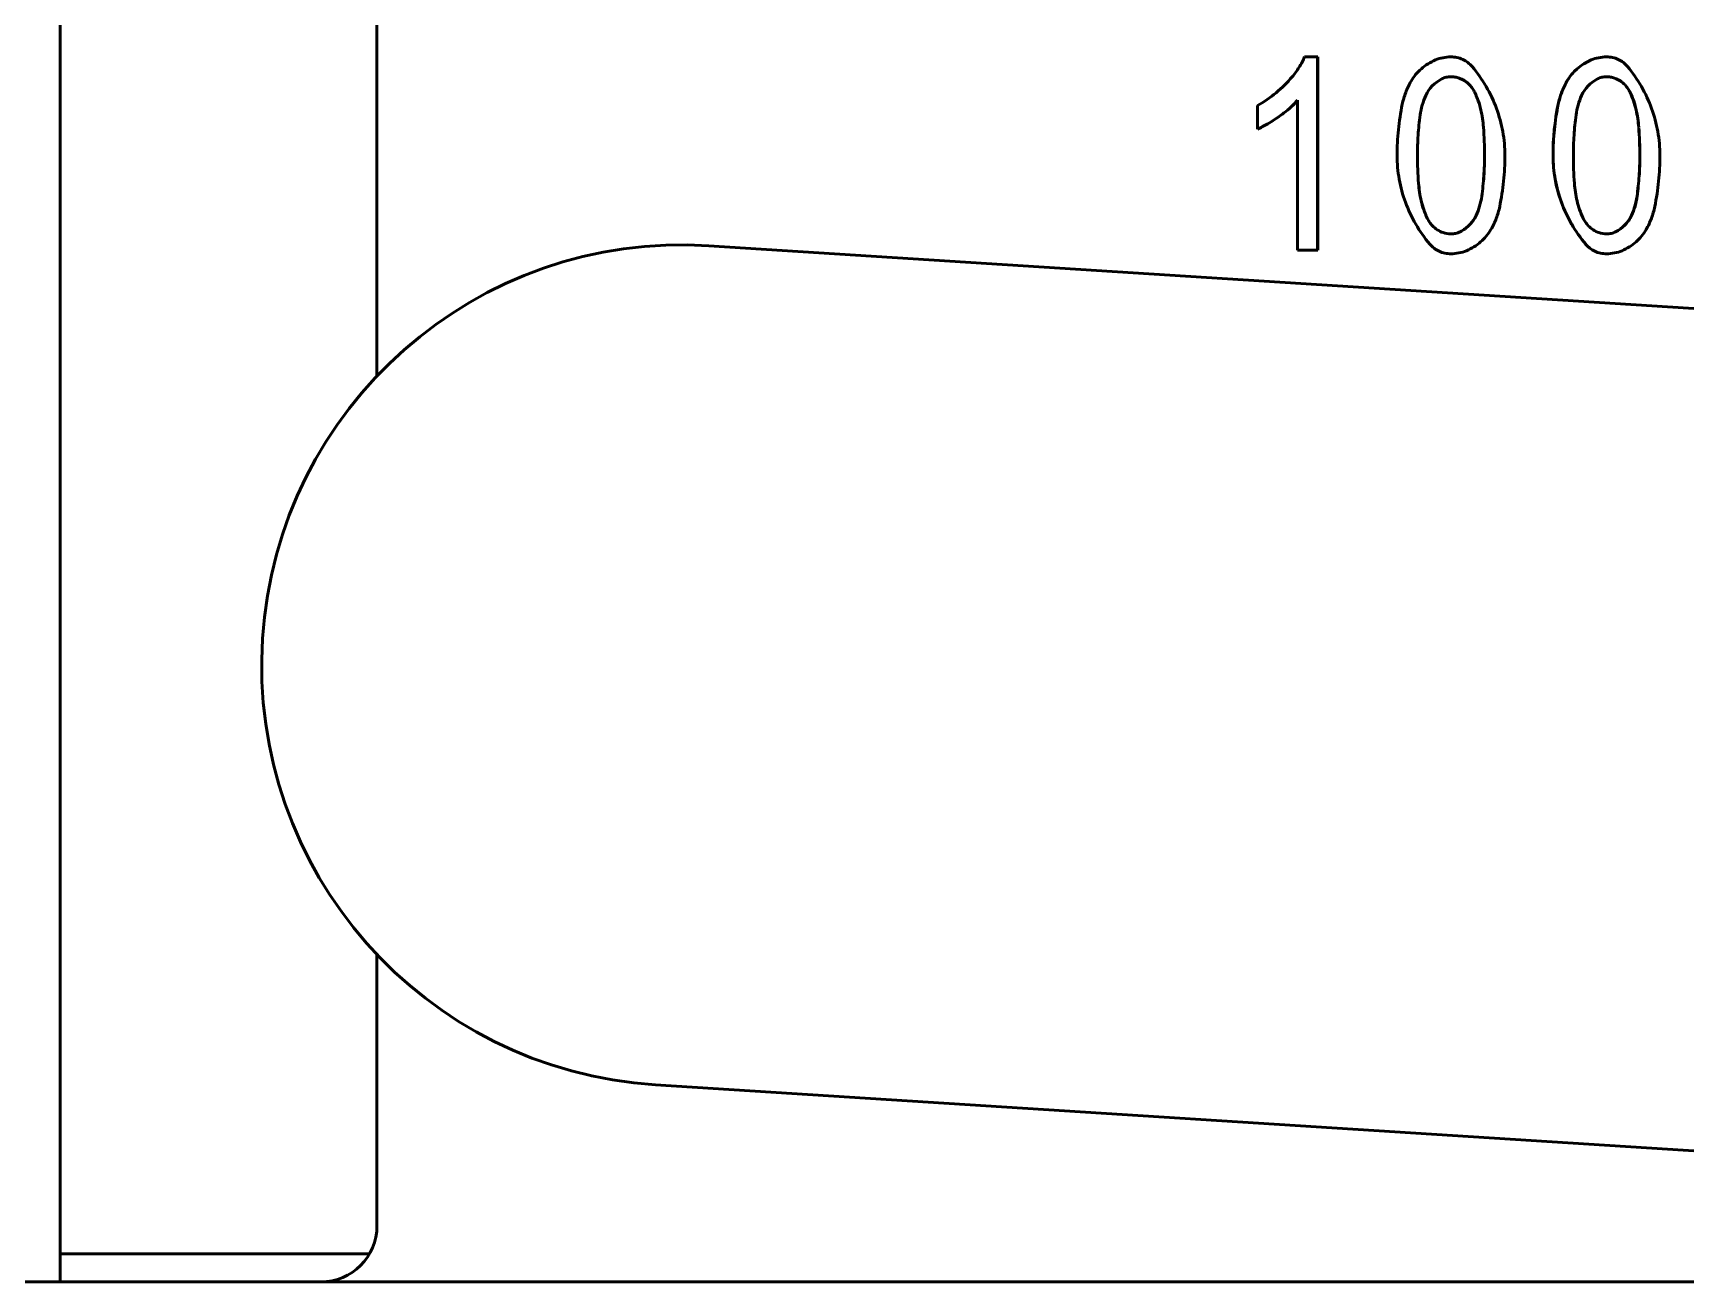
# Model space of a CAD drawing. Header units: millimetres. Extents: x -2015 to 3360, y -4745 to 2376.
# Drawn here: x 900.5 to 929.99, y 1689.63 to 1711.9 of the extents above; entities that cross this region are included whole.
import ezdxf

# ---------------------------------------------------------------- set-up
doc = ezdxf.new("R2010")
doc.units = ezdxf.units.MM
doc.header["$LTSCALE"] = 8
doc.layers.add('Visible (ISO)', color=7, linetype='Continuous', lineweight=50)

msp = doc.modelspace()

# ---------------------------------------------------------------- linework, layer by layer
at = {"layer": 'Visible (ISO)'}
for p, q in [((906.634, 1811.448), (906.634, 1705.785)), ((900.984, 1717.225), (900.984, 1690.125)), ((923.417, 1711.479), (923.184, 1711.479)), ((923.417, 1711.479), (923.417, 1708.031)), ((923.419, 1711.479), (923.417, 1711.479)), ((923.419, 1711.479), (923.419, 1708.031)), ((925.795, 1711.479), (925.795, 1711.479)), ((928.571, 1711.479), (928.572, 1711.479)), ((922.342, 1710.19), (922.342, 1710.609)), ((923.058, 1708.031), (923.058, 1710.706)), ((922.344, 1710.19), (922.342, 1710.19)), ((957.463, 1705.255), (912.553, 1708.11)), ((923.058, 1708.031), (923.417, 1708.031)), ((923.419, 1708.031), (923.417, 1708.031)), ((928.571, 1707.967), (928.572, 1707.967)), ((906.634, 1695.466), (906.634, 1690.625)), ((911.602, 1693.141), (956.511, 1690.285)), ((900.984, 1690.125), (906.5, 1690.125)), ((900.984, 1689.625), (900.984, 1690.125)), ((896.534, 1689.625), (905.614, 1689.625)), ((918.784, 1689.625), (905.614, 1689.625)), ((918.784, 1689.625), (933.183, 1689.625))]:
    msp.add_line(p, q, dxfattribs=at)
for centre, radius, start, end in [((912.077, 1700.626), 7.5, 86.3622, 266.3622), ((905.634, 1690.625), 1, 270, 0)]:
    msp.add_arc(centre, radius, start, end, dxfattribs=at)
for centre, major_axis, ratio, start_param, end_param in [((928.586, 1710.827), (-0.365, 0.041), 0.807621, 4.444887, 4.847555), ((919.912, 1709.72), (0.006, 6.485), 0.999795, 4.713418, 4.790933), ((919.908, 1709.72), (0.006, 6.488), 0.999795, 4.713418, 4.790893), ((922.763, 1709.72), (0.001, 6.488), 0.986564, 4.712572, 4.790047), ((922.768, 1709.72), (0.001, 6.485), 0.986564, 4.712572, 4.790087), ((931.405, 1709.721), (-0.003, -6.213), 0.999215, 4.712978, 4.793217), ((931.409, 1709.721), (-0.003, -6.216), 0.999215, 4.712978, 4.793175), ((934.158, 1709.721), (0.001, -6.213), 0.99457, 4.712257, 4.792496), ((925.778, 1708.607), (-0.354, 0.04), 0.799462, 1.307883, 1.709568), ((925.778, 1708.608), (-0.354, 0.04), 0.800062, 1.308109, 1.709422), ((928.555, 1708.607), (-0.351, 0.043), 0.805886, 1.319402, 1.721086)]:
    msp.add_ellipse(centre, major_axis=major_axis, ratio=ratio, start_param=start_param, end_param=end_param, dxfattribs=at)
for points, knots in [([(922.962, 1711.124), (923.008, 1711.177), (923.049, 1711.234), (923.123, 1711.353), (923.156, 1711.415), (923.184, 1711.479)], [0, 0, 0, 0, 0.02118948, 0.02118948, 0.04216469, 0.04216469, 0.04216469, 0.04216469]), ([(925.083, 1711.044), (925.131, 1711.128), (925.194, 1711.204), (925.342, 1711.333), (925.427, 1711.385), (925.519, 1711.424)], [0, 0, 0, 0, 0.02907119, 0.02907119, 0.05883924, 0.05883924, 0.05883924, 0.05883924]), ([(925.519, 1711.424), (925.562, 1711.442), (925.608, 1711.456), (925.7, 1711.474), (925.747, 1711.479), (925.795, 1711.479)], [0, 0, 0, 0, 0.014091, 0.014091, 0.02827231, 0.02827231, 0.02827231, 0.02827231]), ([(925.795, 1711.479), (925.831, 1711.479), (925.867, 1711.475), (925.938, 1711.46), (925.972, 1711.449), (926.037, 1711.419), (926.068, 1711.401), (926.124, 1711.359), (926.15, 1711.335), (926.172, 1711.308)], [0, 0, 0, 0, 0.01087225, 0.01087225, 0.02166283, 0.02166283, 0.03231179, 0.03231179, 0.04278236, 0.04278236, 0.04278236, 0.04278236]), ([(926.172, 1711.308), (926.266, 1711.196), (926.35, 1711.076), (926.496, 1710.825), (926.557, 1710.694), (926.657, 1710.425), (926.694, 1710.287), (926.745, 1710.006), (926.758, 1709.863), (926.758, 1709.72)], [0, 0, 0, 0, 0.043807, 0.043807, 0.0870851, 0.0870851, 0.1299533, 0.1299533, 0.172765, 0.172765, 0.172765, 0.172765]), ([(927.864, 1711.044), (927.911, 1711.127), (927.973, 1711.203), (928.047, 1711.267), (928.121, 1711.332), (928.206, 1711.385), (928.298, 1711.424)], [-2.6561201, -2.6561201, -2.6561201, -2.6561201, -2.3272292, -2.3272292, -2.3272292, -1.9983383, -1.9983383, -1.9983383, -1.9983383]), ([(927.865, 1711.044), (927.913, 1711.128), (927.975, 1711.204), (928.123, 1711.333), (928.208, 1711.385), (928.299, 1711.424)], [0, 0, 0, 0, 0.02907119, 0.02907119, 0.05883924, 0.05883924, 0.05883924, 0.05883924]), ([(928.299, 1711.424), (928.342, 1711.442), (928.387, 1711.456), (928.479, 1711.474), (928.525, 1711.479), (928.572, 1711.479)], [0, 0, 0, 0, 0.014091, 0.014091, 0.02827231, 0.02827231, 0.02827231, 0.02827231]), ([(928.572, 1711.479), (928.608, 1711.479), (928.644, 1711.475), (928.714, 1711.46), (928.748, 1711.449), (928.813, 1711.419), (928.843, 1711.401), (928.899, 1711.359), (928.924, 1711.335), (928.946, 1711.308)], [0, 0, 0, 0, 0.01087225, 0.01087225, 0.02166283, 0.02166283, 0.03231179, 0.03231179, 0.04278236, 0.04278236, 0.04278236, 0.04278236]), ([(928.946, 1711.308), (929.038, 1711.196), (929.121, 1711.076), (929.265, 1710.825), (929.326, 1710.694), (929.424, 1710.425), (929.461, 1710.287), (929.511, 1710.006), (929.523, 1709.863), (929.523, 1709.72)], [0, 0, 0, 0, 0.043807, 0.043807, 0.0870851, 0.0870851, 0.1299533, 0.1299533, 0.172765, 0.172765, 0.172765, 0.172765]), ([(924.927, 1710.634), (924.942, 1710.705), (924.963, 1710.776), (925.015, 1710.913), (925.046, 1710.98), (925.083, 1711.044)], [0, 0, 0, 0, 0.02195878, 0.02195878, 0.04409052, 0.04409052, 0.04409052, 0.04409052]), ([(925.792, 1711.125), (925.764, 1711.125), (925.736, 1711.121), (925.682, 1711.109), (925.656, 1711.099), (925.631, 1711.086)], [0, 0, 0, 0, 0.00835341, 0.00835341, 0.01663391, 0.01663391, 0.01663391, 0.01663391]), ([(925.792, 1711.125), (925.764, 1711.125), (925.736, 1711.121), (925.682, 1711.109), (925.656, 1711.099), (925.632, 1711.086)], [0, 0, 0, 0, 0.00834912, 0.00834912, 0.01662582, 0.01662582, 0.01662582, 0.01662582]), ([(925.94, 1711.1), (925.916, 1711.108), (925.892, 1711.115), (925.842, 1711.123), (925.817, 1711.125), (925.792, 1711.125)], [0, 0, 0, 0, 0.00749917, 0.00749917, 0.01503178, 0.01503178, 0.01503178, 0.01503178]), ([(926.128, 1710.979), (926.103, 1711.006), (926.074, 1711.031), (926.01, 1711.072), (925.976, 1711.088), (925.94, 1711.1)], [0, 0, 0, 0, 0.01121573, 0.01121573, 0.02263574, 0.02263574, 0.02263574, 0.02263574]), ([(927.709, 1710.634), (927.724, 1710.705), (927.744, 1710.776), (927.796, 1710.913), (927.828, 1710.98), (927.864, 1711.044)], [0, 0, 0, 0, 0.02195783, 0.02195783, 0.04408733, 0.04408733, 0.04408733, 0.04408733]), ([(927.71, 1710.634), (927.725, 1710.705), (927.745, 1710.776), (927.797, 1710.913), (927.829, 1710.98), (927.865, 1711.044)], [0, 0, 0, 0, 0.02195878, 0.02195878, 0.04409052, 0.04409052, 0.04409052, 0.04409052]), ([(928.57, 1711.125), (928.542, 1711.125), (928.514, 1711.121), (928.461, 1711.109), (928.435, 1711.099), (928.41, 1711.086)], [0, 0, 0, 0, 0.00835341, 0.00835341, 0.01663391, 0.01663391, 0.01663391, 0.01663391]), ([(928.716, 1711.1), (928.692, 1711.108), (928.668, 1711.115), (928.619, 1711.123), (928.594, 1711.125), (928.57, 1711.125)], [0, 0, 0, 0, 0.00749917, 0.00749917, 0.01503178, 0.01503178, 0.01503178, 0.01503178]), ([(928.902, 1710.979), (928.877, 1711.006), (928.849, 1711.031), (928.786, 1711.072), (928.752, 1711.088), (928.716, 1711.1)], [0, 0, 0, 0, 0.01121573, 0.01121573, 0.02263574, 0.02263574, 0.02263574, 0.02263574]), ([(925.346, 1710.791), (925.321, 1710.736), (925.3, 1710.679), (925.267, 1710.562), (925.254, 1710.503), (925.246, 1710.443)], [0, 0, 0, 0, 0.0182188, 0.0182188, 0.03633571, 0.03633571, 0.03633571, 0.03633571]), ([(925.346, 1710.791), (925.322, 1710.736), (925.301, 1710.679), (925.267, 1710.562), (925.255, 1710.503), (925.247, 1710.443)], [0, 0, 0, 0, 0.01821749, 0.01821749, 0.03633384, 0.03633384, 0.03633384, 0.03633384]), ([(926.22, 1710.844), (926.208, 1710.869), (926.194, 1710.892), (926.164, 1710.937), (926.147, 1710.959), (926.128, 1710.979)], [0, 0, 0, 0, 0.00814539, 0.00814539, 0.01637582, 0.01637582, 0.01637582, 0.01637582]), ([(926.22, 1710.844), (926.208, 1710.869), (926.194, 1710.892), (926.164, 1710.937), (926.146, 1710.959), (926.128, 1710.979)], [0, 0, 0, 0, 0.00814431, 0.00814431, 0.0163731, 0.0163731, 0.0163731, 0.0163731]), ([(926.328, 1710.536), (926.316, 1710.589), (926.301, 1710.641), (926.265, 1710.744), (926.244, 1710.795), (926.22, 1710.844)], [0, 0, 0, 0, 0.01633595, 0.01633595, 0.03276173, 0.03276173, 0.03276173, 0.03276173]), ([(926.328, 1710.536), (926.316, 1710.589), (926.301, 1710.641), (926.265, 1710.744), (926.244, 1710.795), (926.22, 1710.844)], [0, 0, 0, 0, 0.01633527, 0.01633527, 0.03275973, 0.03275973, 0.03275973, 0.03275973]), ([(928.127, 1710.791), (928.102, 1710.736), (928.082, 1710.679), (928.048, 1710.562), (928.036, 1710.503), (928.028, 1710.443)], [0, 0, 0, 0, 0.0182188, 0.0182188, 0.03633571, 0.03633571, 0.03633571, 0.03633571]), ([(928.992, 1710.844), (928.98, 1710.869), (928.966, 1710.892), (928.936, 1710.937), (928.919, 1710.959), (928.901, 1710.979)], [0, 0, 0, 0, 0.00814431, 0.00814431, 0.0163731, 0.0163731, 0.0163731, 0.0163731]), ([(928.993, 1710.844), (928.982, 1710.869), (928.968, 1710.892), (928.938, 1710.937), (928.921, 1710.959), (928.902, 1710.979)], [0, 0, 0, 0, 0.00814539, 0.00814539, 0.01637582, 0.01637582, 0.01637582, 0.01637582]), ([(929.099, 1710.536), (929.087, 1710.589), (929.072, 1710.641), (929.036, 1710.744), (929.015, 1710.795), (928.992, 1710.844)], [0, 0, 0, 0, 0.01633527, 0.01633527, 0.03275973, 0.03275973, 0.03275973, 0.03275973]), ([(929.1, 1710.536), (929.088, 1710.589), (929.074, 1710.641), (929.038, 1710.744), (929.017, 1710.795), (928.993, 1710.844)], [0, 0, 0, 0, 0.01633595, 0.01633595, 0.03276173, 0.03276173, 0.03276173, 0.03276173]), ([(922.815, 1710.479), (922.742, 1710.423), (922.666, 1710.371), (922.508, 1710.274), (922.426, 1710.23), (922.342, 1710.19)], [0, 0, 0, 0, 0.02798235, 0.02798235, 0.05618723, 0.05618723, 0.05618723, 0.05618723]), ([(924.834, 1709.72), (924.834, 1709.874), (924.842, 1710.027), (924.873, 1710.332), (924.896, 1710.483), (924.927, 1710.634)], [0, 0, 0, 0, 0.04594796, 0.04594796, 0.09196619, 0.09196619, 0.09196619, 0.09196619]), ([(925.246, 1710.443), (925.23, 1710.323), (925.217, 1710.203), (925.201, 1709.962), (925.197, 1709.841), (925.197, 1709.72)], [0, 0, 0, 0, 0.0362469, 0.0362469, 0.07249386, 0.07249386, 0.07249386, 0.07249386]), ([(925.247, 1710.443), (925.23, 1710.323), (925.218, 1710.203), (925.201, 1709.962), (925.197, 1709.841), (925.197, 1709.72)], [0, 0, 0, 0, 0.03624663, 0.03624663, 0.07249332, 0.07249332, 0.07249332, 0.07249332]), ([(926.375, 1710.223), (926.371, 1710.275), (926.365, 1710.328), (926.35, 1710.432), (926.34, 1710.484), (926.328, 1710.536)], [0, 0, 0, 0, 0.01585173, 0.01585173, 0.03170337, 0.03170337, 0.03170337, 0.03170337]), ([(926.375, 1710.223), (926.371, 1710.275), (926.365, 1710.328), (926.349, 1710.432), (926.34, 1710.484), (926.328, 1710.536)], [0, 0, 0, 0, 0.01585153, 0.01585153, 0.03170296, 0.03170296, 0.03170296, 0.03170296]), ([(927.617, 1709.72), (927.617, 1709.874), (927.625, 1710.027), (927.656, 1710.332), (927.679, 1710.483), (927.71, 1710.634)], [0, 0, 0, 0, 0.04594796, 0.04594796, 0.09196619, 0.09196619, 0.09196619, 0.09196619]), ([(928.028, 1710.443), (928.011, 1710.323), (927.999, 1710.203), (927.983, 1709.962), (927.979, 1709.841), (927.979, 1709.72)], [0, 0, 0, 0, 0.0362469, 0.0362469, 0.07249386, 0.07249386, 0.07249386, 0.07249386]), ([(929.145, 1710.223), (929.141, 1710.275), (929.135, 1710.328), (929.12, 1710.432), (929.11, 1710.484), (929.099, 1710.536)], [0, 0, 0, 0, 0.01585153, 0.01585153, 0.03170296, 0.03170296, 0.03170296, 0.03170296]), ([(929.147, 1710.223), (929.143, 1710.275), (929.137, 1710.328), (929.121, 1710.432), (929.112, 1710.484), (929.1, 1710.536)], [0, 0, 0, 0, 0.01585173, 0.01585173, 0.03170337, 0.03170337, 0.03170337, 0.03170337]), ([(925.418, 1708.138), (925.325, 1708.249), (925.241, 1708.369), (925.096, 1708.619), (925.034, 1708.75), (924.935, 1709.018), (924.897, 1709.156), (924.847, 1709.436), (924.834, 1709.578), (924.834, 1709.72)], [0, 0, 0, 0, 0.0436851, 0.0436851, 0.0868429, 0.0868429, 0.129592, 0.129592, 0.1722832, 0.1722832, 0.1722832, 0.1722832]), ([(926.345, 1708.993), (926.361, 1709.114), (926.374, 1709.235), (926.391, 1709.477), (926.395, 1709.599), (926.395, 1709.72)], [0, 0, 0, 0, 0.0364797, 0.0364797, 0.07295946, 0.07295946, 0.07295946, 0.07295946]), ([(926.345, 1708.993), (926.361, 1709.114), (926.374, 1709.235), (926.39, 1709.477), (926.395, 1709.599), (926.395, 1709.72)], [0, 0, 0, 0, 0.03647941, 0.03647941, 0.0729589, 0.0729589, 0.0729589, 0.0729589]), ([(926.758, 1709.72), (926.758, 1709.567), (926.75, 1709.414), (926.719, 1709.11), (926.696, 1708.958), (926.665, 1708.808)], [0, 0, 0, 0, 0.04591624, 0.04591624, 0.09190288, 0.09190288, 0.09190288, 0.09190288]), ([(928.199, 1708.138), (928.106, 1708.249), (928.022, 1708.369), (927.878, 1708.619), (927.816, 1708.75), (927.718, 1709.018), (927.68, 1709.156), (927.63, 1709.436), (927.617, 1709.578), (927.617, 1709.72)], [0, 0, 0, 0, 0.0436851, 0.0436851, 0.0868429, 0.0868429, 0.129592, 0.129592, 0.1722832, 0.1722832, 0.1722832, 0.1722832]), ([(929.115, 1708.993), (929.131, 1709.114), (929.144, 1709.235), (929.16, 1709.477), (929.164, 1709.599), (929.164, 1709.72)], [0, 0, 0, 0, 0.03647941, 0.03647941, 0.0729589, 0.0729589, 0.0729589, 0.0729589]), ([(929.116, 1708.993), (929.133, 1709.114), (929.145, 1709.235), (929.162, 1709.477), (929.166, 1709.599), (929.166, 1709.72)], [0, 0, 0, 0, 0.0364797, 0.0364797, 0.07295946, 0.07295946, 0.07295946, 0.07295946]), ([(929.523, 1709.72), (929.523, 1709.567), (929.516, 1709.414), (929.485, 1709.11), (929.462, 1708.958), (929.432, 1708.808)], [0, 0, 0, 0, 0.04591624, 0.04591624, 0.09190288, 0.09190288, 0.09190288, 0.09190288]), ([(925.217, 1709.222), (925.221, 1709.17), (925.227, 1709.118), (925.243, 1709.014), (925.253, 1708.963), (925.264, 1708.911)], [0, 0, 0, 0, 0.01574971, 0.01574971, 0.03149932, 0.03149932, 0.03149932, 0.03149932]), ([(925.217, 1709.222), (925.222, 1709.17), (925.228, 1709.118), (925.243, 1709.014), (925.253, 1708.963), (925.265, 1708.911)], [0, 0, 0, 0, 0.0157495, 0.0157495, 0.0314989, 0.0314989, 0.0314989, 0.0314989]), ([(926.243, 1708.649), (926.269, 1708.704), (926.29, 1708.76), (926.324, 1708.875), (926.336, 1708.934), (926.345, 1708.993)], [0, 0, 0, 0, 0.01805894, 0.01805894, 0.03601173, 0.03601173, 0.03601173, 0.03601173]), ([(926.244, 1708.649), (926.269, 1708.704), (926.29, 1708.76), (926.324, 1708.875), (926.337, 1708.934), (926.345, 1708.993)], [0, 0, 0, 0, 0.0180603, 0.0180603, 0.03601367, 0.03601367, 0.03601367, 0.03601367]), ([(927.998, 1709.222), (928.003, 1709.17), (928.009, 1709.118), (928.025, 1709.014), (928.034, 1708.963), (928.046, 1708.911)], [0, 0, 0, 0, 0.01574971, 0.01574971, 0.03149932, 0.03149932, 0.03149932, 0.03149932]), ([(929.015, 1708.649), (929.04, 1708.704), (929.061, 1708.76), (929.094, 1708.875), (929.107, 1708.934), (929.115, 1708.993)], [0, 0, 0, 0, 0.01805894, 0.01805894, 0.03601173, 0.03601173, 0.03601173, 0.03601173]), ([(929.016, 1708.649), (929.041, 1708.704), (929.062, 1708.76), (929.096, 1708.875), (929.108, 1708.934), (929.116, 1708.993)], [0, 0, 0, 0, 0.0180603, 0.0180603, 0.03601367, 0.03601367, 0.03601367, 0.03601367]), ([(925.264, 1708.911), (925.276, 1708.858), (925.291, 1708.806), (925.328, 1708.702), (925.349, 1708.652), (925.373, 1708.602)], [0, 0, 0, 0, 0.01636565, 0.01636565, 0.03281947, 0.03281947, 0.03281947, 0.03281947]), ([(925.265, 1708.911), (925.277, 1708.858), (925.292, 1708.806), (925.328, 1708.702), (925.349, 1708.652), (925.373, 1708.602)], [0, 0, 0, 0, 0.01636497, 0.01636497, 0.03281748, 0.03281748, 0.03281748, 0.03281748]), ([(925.958, 1708.359), (926.02, 1708.391), (926.078, 1708.432), (926.175, 1708.531), (926.215, 1708.587), (926.244, 1708.649)], [0, 0, 0, 0, 0.02103243, 0.02103243, 0.04155381, 0.04155381, 0.04155381, 0.04155381]), ([(926.665, 1708.808), (926.65, 1708.737), (926.629, 1708.666), (926.577, 1708.53), (926.546, 1708.463), (926.509, 1708.399)], [0, 0, 0, 0, 0.02187074, 0.02187074, 0.0439155, 0.0439155, 0.0439155, 0.0439155]), ([(928.046, 1708.911), (928.058, 1708.858), (928.073, 1708.806), (928.109, 1708.702), (928.13, 1708.652), (928.154, 1708.602)], [0, 0, 0, 0, 0.01636565, 0.01636565, 0.03281947, 0.03281947, 0.03281947, 0.03281947]), ([(928.734, 1708.359), (928.796, 1708.391), (928.853, 1708.432), (928.949, 1708.531), (928.988, 1708.587), (929.016, 1708.649)], [0, 0, 0, 0, 0.02103243, 0.02103243, 0.04155381, 0.04155381, 0.04155381, 0.04155381]), ([(929.432, 1708.808), (929.417, 1708.737), (929.397, 1708.666), (929.346, 1708.53), (929.315, 1708.463), (929.278, 1708.399)], [0, 0, 0, 0, 0.02187074, 0.02187074, 0.0439155, 0.0439155, 0.0439155, 0.0439155]), ([(925.373, 1708.602), (925.385, 1708.578), (925.398, 1708.554), (925.429, 1708.509), (925.446, 1708.487), (925.465, 1708.467)], [0, 0, 0, 0, 0.00816866, 0.00816866, 0.016422, 0.016422, 0.016422, 0.016422]), ([(925.373, 1708.602), (925.385, 1708.578), (925.399, 1708.554), (925.429, 1708.509), (925.446, 1708.487), (925.465, 1708.467)], [0, 0, 0, 0, 0.00816759, 0.00816759, 0.01641929, 0.01641929, 0.01641929, 0.01641929]), ([(925.465, 1708.467), (925.49, 1708.439), (925.519, 1708.415), (925.584, 1708.373), (925.619, 1708.356), (925.655, 1708.344)], [0, 0, 0, 0, 0.01135824, 0.01135824, 0.0229261, 0.0229261, 0.0229261, 0.0229261]), ([(925.796, 1708.321), (925.824, 1708.321), (925.852, 1708.325), (925.906, 1708.337), (925.933, 1708.347), (925.958, 1708.359)], [0, 0, 0, 0, 0.00840975, 0.00840975, 0.01674845, 0.01674845, 0.01674845, 0.01674845]), ([(926.509, 1708.399), (926.461, 1708.316), (926.398, 1708.241), (926.25, 1708.113), (926.165, 1708.06), (926.073, 1708.022)], [0, 0, 0, 0, 0.02895113, 0.02895113, 0.05859624, 0.05859624, 0.05859624, 0.05859624]), ([(928.154, 1708.602), (928.165, 1708.578), (928.179, 1708.554), (928.209, 1708.509), (928.226, 1708.487), (928.245, 1708.467)], [0, 0, 0, 0, 0.00816866, 0.00816866, 0.016422, 0.016422, 0.016422, 0.016422]), ([(928.245, 1708.467), (928.27, 1708.439), (928.299, 1708.415), (928.363, 1708.373), (928.398, 1708.356), (928.434, 1708.344)], [0, 0, 0, 0, 0.01135824, 0.01135824, 0.0229261, 0.0229261, 0.0229261, 0.0229261]), ([(928.573, 1708.321), (928.601, 1708.321), (928.629, 1708.325), (928.683, 1708.337), (928.709, 1708.347), (928.734, 1708.359)], [0, 0, 0, 0, 0.00840975, 0.00840975, 0.01674845, 0.01674845, 0.01674845, 0.01674845]), ([(928.573, 1708.321), (928.601, 1708.321), (928.628, 1708.325), (928.682, 1708.337), (928.708, 1708.347), (928.732, 1708.359)], [0.00013498, 0.00013498, 0.00013498, 0.00013498, 0.00840544, 0.00840544, 0.01674027, 0.01674027, 0.01674027, 0.01674027]), ([(929.278, 1708.399), (929.231, 1708.316), (929.169, 1708.241), (929.023, 1708.113), (928.939, 1708.06), (928.848, 1708.022)], [0, 0, 0, 0, 0.02895113, 0.02895113, 0.05859624, 0.05859624, 0.05859624, 0.05859624]), ([(925.795, 1707.967), (925.759, 1707.967), (925.722, 1707.971), (925.652, 1707.986), (925.618, 1707.997), (925.553, 1708.026), (925.522, 1708.045), (925.466, 1708.087), (925.44, 1708.111), (925.418, 1708.138)], [0, 0, 0, 0, 0.01084531, 0.01084531, 0.02160922, 0.02160922, 0.03223192, 0.03223192, 0.04267677, 0.04267677, 0.04267677, 0.04267677]), ([(928.571, 1707.967), (928.499, 1707.967), (928.427, 1707.982), (928.363, 1708.012), (928.299, 1708.041), (928.241, 1708.085), (928.198, 1708.138)], [1.5707963, 1.5707963, 1.5707963, 1.5707963, 2.0280071, 2.0280071, 2.0280071, 2.4852179, 2.4852179, 2.4852179, 2.4852179]), ([(928.572, 1707.967), (928.537, 1707.967), (928.501, 1707.971), (928.431, 1707.986), (928.397, 1707.997), (928.332, 1708.026), (928.302, 1708.045), (928.246, 1708.087), (928.221, 1708.111), (928.199, 1708.138)], [0, 0, 0, 0, 0.01084531, 0.01084531, 0.02160922, 0.02160922, 0.03223192, 0.03223192, 0.04267677, 0.04267677, 0.04267677, 0.04267677]), ([(926.073, 1708.022), (926.029, 1708.004), (925.984, 1707.99), (925.89, 1707.972), (925.842, 1707.967), (925.795, 1707.967)], [0, 0, 0, 0, 0.0142434, 0.0142434, 0.02857688, 0.02857688, 0.02857688, 0.02857688]), ([(928.848, 1708.022), (928.805, 1708.004), (928.76, 1707.99), (928.667, 1707.972), (928.62, 1707.967), (928.572, 1707.967)], [0, 0, 0, 0, 0.0142434, 0.0142434, 0.02857688, 0.02857688, 0.02857688, 0.02857688])]:
    msp.add_open_spline(points, degree=3, knots=knots, dxfattribs=at)
for points in [[(928.298, 1711.424), (928.383, 1711.46), (928.477, 1711.479), (928.571, 1711.479)], [(922.342, 1710.609), (922.579, 1710.744), (922.79, 1710.92), (922.962, 1711.124)], [(925.631, 1711.086), (925.504, 1711.021), (925.402, 1710.915), (925.346, 1710.791)], [(925.632, 1711.086), (925.504, 1711.021), (925.402, 1710.915), (925.346, 1710.791)], [(926.128, 1710.979), (926.088, 1711.022), (926.039, 1711.058), (925.984, 1711.083)], [(928.41, 1711.086), (928.284, 1711.021), (928.182, 1710.915), (928.127, 1710.791)], [(928.901, 1710.979), (928.851, 1711.033), (928.786, 1711.076), (928.714, 1711.1)], [(922.817, 1710.479), (922.671, 1710.367), (922.512, 1710.27), (922.344, 1710.19)], [(923.058, 1710.706), (922.985, 1710.623), (922.904, 1710.547), (922.815, 1710.479)], [(923.058, 1710.704), (922.985, 1710.622), (922.905, 1710.547), (922.817, 1710.479)], [(927.616, 1709.72), (927.616, 1710.027), (927.647, 1710.333), (927.709, 1710.634)], [(928.198, 1708.138), (928.011, 1708.362), (927.718, 1708.869), (927.616, 1709.437), (927.616, 1709.72)], [(925.984, 1708.373), (926.099, 1708.437), (926.191, 1708.535), (926.243, 1708.649)], [(928.732, 1708.359), (928.858, 1708.423), (928.959, 1708.527), (929.015, 1708.649)], [(925.465, 1708.467), (925.515, 1708.412), (925.582, 1708.369), (925.656, 1708.344)]]:
    msp.add_open_spline(points, degree=3, dxfattribs=at)

doc.saveas('drawing.dxf')
